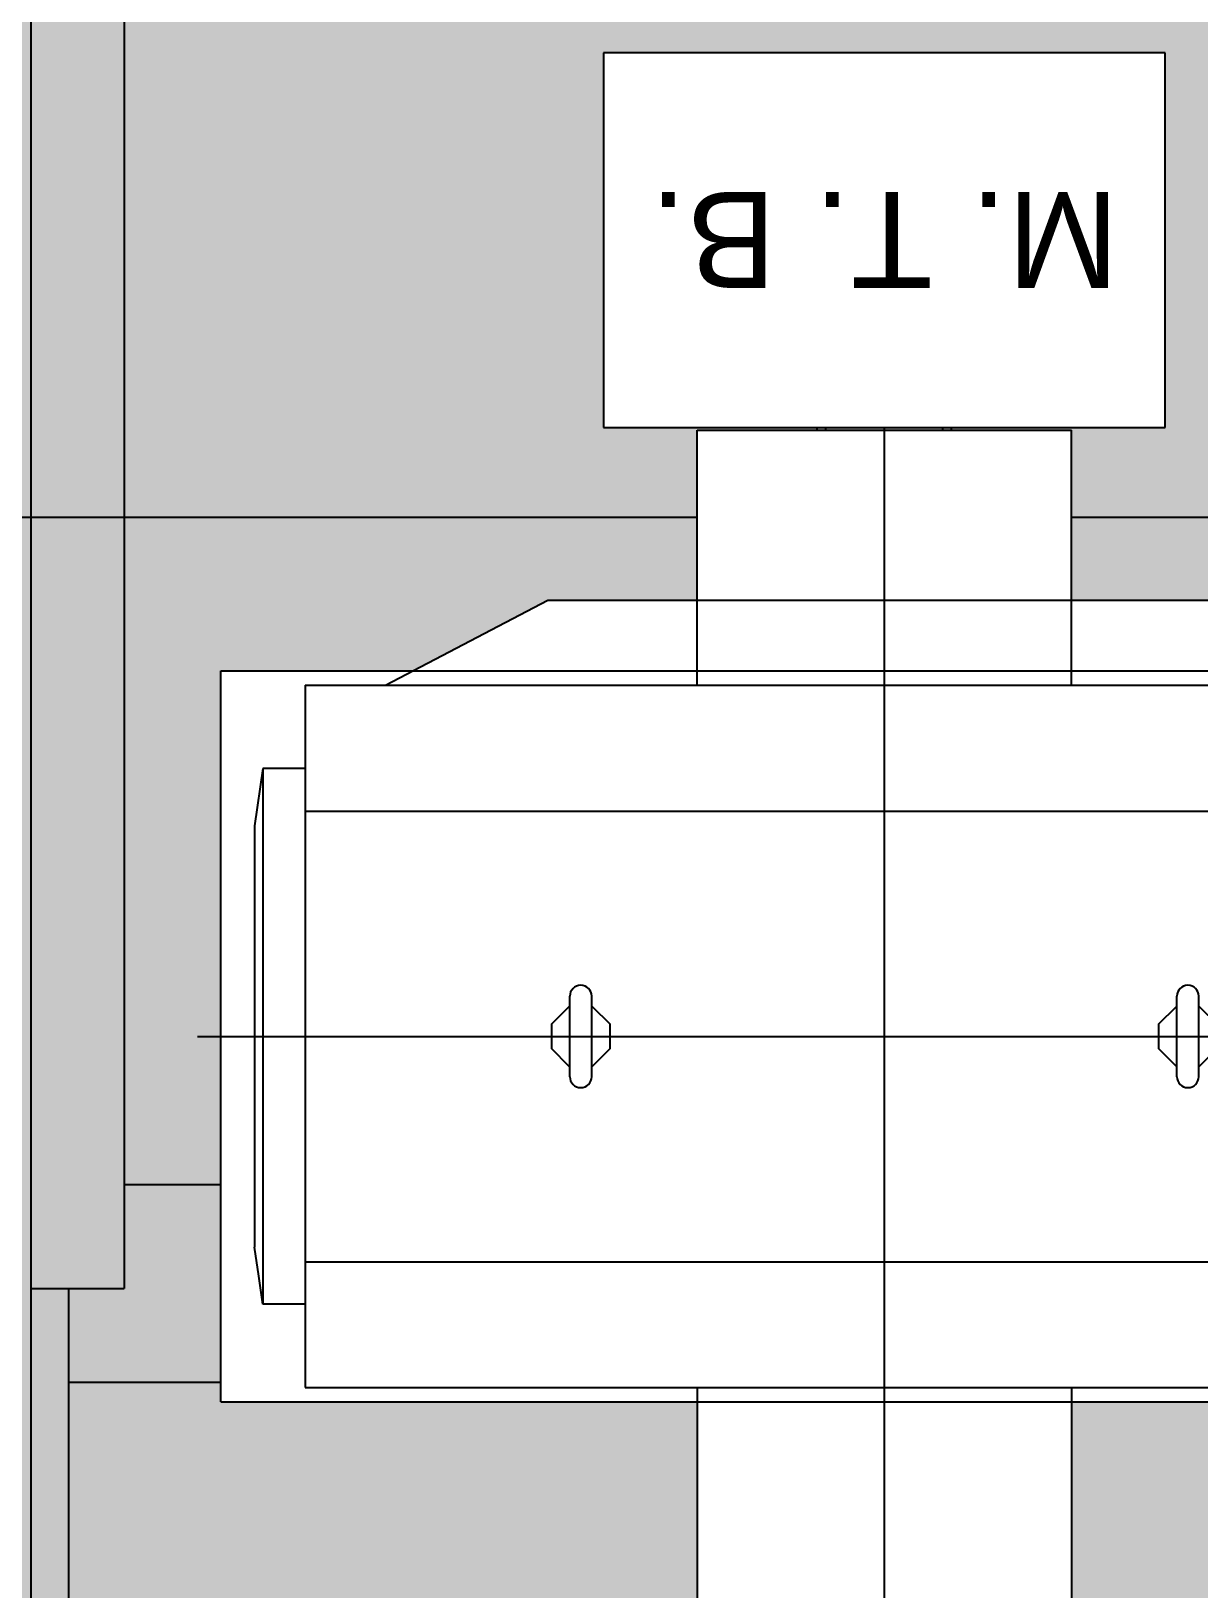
# Model space of a CAD drawing. Extents: x -18489 to 195597, y -1599 to 112111.
# Drawn here: x -14792.1 to -14665.5, y 2039.2 to 2208 of the extents above; entities that cross this region are included whole.
import ezdxf

# ---------------------------------------------------------------- set-up
doc = ezdxf.new("R2010")
doc.units = 0
doc.header["$LTSCALE"] = 100
for name, color, linetype in [('188K-SM-03-F10-MECH-EQ-Y2257103$0$0 Xref', 8, 'Continuous'), ('188K-SM-03-F10-MECH-EQ-Y2257103$0$M-EQU-FOUNDATION', 8, 'Continuous'), ('188K-SM-03-F10-MECH-EQ-Y2257103$0$Micron CUP L10 HVAC EQU$0$M-MECH-EQU', 136, 'Continuous'), ('188K-SM-03-F10-MECH-EQ-Y2257103$0$Micron CUP L10 HVAC EQU$0$M-PHASE1 AREA', 252, 'Continuous')]:
    doc.layers.add(name, color=color, linetype=linetype)
doc.styles.add('188K-SM-03-F10-MECH-EQ-Y2257103$0$Micron CUP L10 HVAC EQU$0$Standard', font='arial.ttf')

# ---------------------------------------------------------------- blocks, each defined once
blk = doc.blocks.new('188K-SM-03-F10-MECH-EQ-Y2257103$0$Micron CUP L10 HVAC EQU$0$A$C0c53ceb0')
at = {"layer": '188K-SM-03-F10-MECH-EQ-Y2257103$0$Micron CUP L10 HVAC EQU$0$M-PHASE1 AREA'}
for p, q in [((13510.46054, 10096.93438), (13510.46054, 13214.65005)), ((13611.15446, 13214.65005), (13611.15446, 11543.4106)), ((18509.19987, 12379.03032), (13383.58898, 12379.03032)), ((14162.47368, 12222.59024), (14412.2106, 12222.59024)), ((14162.47368, 12222.59024), (14162.47368, 11663.85609)), ((14412.2106, 12222.59024), (14412.2106, 11663.85609)), ((14162.47368, 12220.48001), (14412.2106, 12220.48001)), ((13611.15446, 11656.24174), (15203.21132, 11656.24174)), ((14162.47368, 11663.85609), (14412.2106, 11663.85609)), ((13510.46054, 11543.4106), (13611.15446, 11543.4106)), ((13551.05577, 11543.4106), (13551.05577, 10096.93438)), ((13551.05577, 11441.81762), (15168.21419, 11441.81762))]:
    blk.add_line(p, q, dxfattribs=at)
blk.add_wipeout([(15154.74577, 11420.48894), (14638.37854, 11420.48894), (14638.37854, 11159.76789), (14232.38955, 11159.76789), (14232.38955, 11420.48894), (13716.02232, 11420.48894), (13716.02232, 12212.67494), (13924.21636, 12212.67494), (14070.62832, 12289.17848), (14232.38955, 12289.17848), (14232.38955, 12473.39598), (14638.37854, 12473.39598), (14638.37854, 12289.17848), (14778.91507, 12289.17848), (14800.13977, 12289.17848), (14946.55173, 12212.67494), (15154.74577, 12212.67494), (15154.74577, 12069.47408), (15171.49282, 12063.8577), (15171.49282, 12133.76083), (15203.21071, 12133.76083), (15203.21071, 11499.40304), (15171.49282, 11499.40304), (15171.49282, 11569.30617), (15154.74577, 11563.68979)]).dxf.layer = '188K-SM-03-F10-MECH-EQ-Y2257103$0$Micron CUP L10 HVAC EQU$0$M-PHASE1 AREA'
for p, q in [((14435.38405, 12506.25572), (14435.38405, 11126.90815)), ((14362.4329, 12476.56777), (14508.33519, 12476.56777)), ((14362.4329, 12473.39598), (14362.4329, 12476.56777)), ((14371.94827, 12473.39598), (14371.94827, 12476.56777)), ((14498.81982, 12473.39598), (14498.81982, 12476.56777)), ((14508.33519, 12473.39598), (14508.33519, 12476.56777)), ((14232.38955, 12197.19661), (14232.38955, 12473.39598)), ((14232.38955, 12473.39598), (14638.37854, 12473.39598)), ((14638.37854, 12197.19661), (14638.37854, 12473.39598)), ((13894.59404, 12197.19661), (14070.62832, 12289.17848)), ((14070.62832, 12289.17848), (14232.38955, 12289.17848)), ((14232.38955, 12289.17848), (14638.37854, 12289.17848)), ((14638.37854, 12289.17848), (14800.13977, 12289.17848)), ((13716.02232, 11420.48894), (13716.02232, 12212.67494)), ((13716.02232, 12212.67494), (15154.74577, 12212.67494)), ((13807.36984, 12197.19661), (13807.36984, 11435.96727)), ((13807.36984, 12197.19661), (15063.39825, 12197.19661)), ((13761.69608, 12106.80062), (13752.56133, 12044.95074)), ((13761.69608, 12106.80062), (13761.69608, 11526.36325)), ((13807.36984, 12106.80062), (13761.69608, 12106.80062)), ((13807.36984, 12060.80968), (15063.39825, 12060.80968)), ((13752.56133, 12044.95074), (13752.56133, 11588.21313)), ((14094.41674, 11772.96984), (14094.41674, 11860.19403)), ((14118.20515, 11772.96984), (14118.20515, 11860.19403)), ((14752.56294, 11772.96984), (14752.56294, 11860.19403)), ((14776.35135, 11772.96984), (14776.35135, 11860.19403)), ((13690.64801, 11816.58194), (15336.42584, 11816.58194)), ((14118.20515, 11784.86405), (14119.44893, 11784.86405)), ((14776.35135, 11784.86405), (14777.59513, 11784.86405)), ((13757.21959, 11556.67286), (13752.56133, 11588.21313)), ((13807.36984, 11572.35419), (15063.39825, 11572.35419)), ((13761.6961, 11526.36325), (13757.21959, 11556.67286)), ((13807.36984, 11526.36325), (13761.69608, 11526.36325)), ((13807.36984, 11435.96727), (15063.39825, 11435.96727)), ((14232.38955, 11435.96727), (14232.38955, 11159.76789)), ((14638.37854, 11435.96727), (14638.37854, 11159.76789)), ((13716.02232, 11420.48894), (15154.74577, 11420.48894))]:
    blk.add_line(p, q, dxfattribs=at)
at = {"layer": '188K-SM-03-F10-MECH-EQ-Y2257103$0$Micron CUP L10 HVAC EQU$0$M-PHASE1 AREA', "flags": 128}
for points in [[(14094.41674, 11848.29982), (14093.17297, 11848.29982), (14074.59306, 11829.71992), (14074.59306, 11803.44396), (14093.17297, 11784.86405), (14094.41674, 11784.86405)], [(14119.44893, 11784.86405), (14138.02883, 11803.44396), (14138.02883, 11829.71992), (14119.44893, 11848.29982), (14118.20515, 11848.29982)], [(14752.56294, 11848.29982), (14751.31917, 11848.29982), (14732.73926, 11829.71992), (14732.73926, 11803.44396), (14751.31917, 11784.86405), (14752.56294, 11784.86405)], [(14777.59513, 11784.86405), (14796.17503, 11803.44396), (14796.17503, 11829.71992), (14777.59513, 11848.29982), (14776.35135, 11848.29982)]]:
    blk.add_lwpolyline(points, dxfattribs=at)
at = {"layer": '188K-SM-03-F10-MECH-EQ-Y2257103$0$Micron CUP L10 HVAC EQU$0$M-PHASE1 AREA'}
for centre, start, end in [((14106.31095, 11860.19403), 0, 180), ((14764.45715, 11860.19403), 0, 180), ((14106.31095, 11772.96984), 180, 0), ((14764.45715, 11772.96984), 180, 0)]:
    blk.add_arc(centre, 11.89421, start, end, dxfattribs=at)
blk.add_wipeout([(14739.87578, 12882.55675), (14130.89231, 12882.55675), (14130.89231, 12476.56777), (14739.87578, 12476.56777)]).dxf.layer = '188K-SM-03-F10-MECH-EQ-Y2257103$0$Micron CUP L10 HVAC EQU$0$M-PHASE1 AREA'
for p, q in [((14739.87578, 12882.55675), (14130.89231, 12882.55675)), ((14130.89231, 12882.55675), (14130.89231, 12476.56777)), ((14739.87578, 12476.56777), (14739.87578, 12882.55675)), ((14130.89231, 12476.56777), (14739.87578, 12476.56777))]:
    blk.add_line(p, q, dxfattribs=at)
at = {"layer": '188K-SM-03-F10-MECH-EQ-Y2257103$0$Micron CUP L10 HVAC EQU$0$M-PHASE1 AREA', "insert": (14435.38405, 12679.56226), "char_height": 104.034676, "attachment_point": 5, "rotation": 180, "style": '188K-SM-03-F10-MECH-EQ-Y2257103$0$Micron CUP L10 HVAC EQU$0$Standard'}
blk.add_mtext('M. T. B.', dxfattribs=at)
blk = doc.blocks.new('188K-SM-03-F10-MECH-EQ-Y2257103$0$Micron CUP L10 HVAC EQU')
at = {"layer": '188K-SM-03-F10-MECH-EQ-Y2257103$0$Micron CUP L10 HVAC EQU$0$M-MECH-EQU'}
blk.add_blockref('188K-SM-03-F10-MECH-EQ-Y2257103$0$Micron CUP L10 HVAC EQU$0$A$C0c53ceb0', (-206166.7, 2082.2), dxfattribs=at)
blk = doc.blocks.new('188K-SM-03-F10-MECH-EQ-Y2257103')
at = {"layer": '188K-SM-03-F10-MECH-EQ-Y2257103$0$M-EQU-FOUNDATION'}
h = blk.add_hatch(dxfattribs=at)
h.set_pattern_fill('AR-CONC', color=256, scale=0.1)
h.set_pattern_definition([(50, (4473.521, 709.199), (18.218467, -1.593909), [1.905, -20.955]), (355, (4473.521, 709.2), (-3.524342, 19.105685), [1.524, -16.764058]), (100.45144, (4475.04, 709.066), (14.694125, 17.511775), [1.619001, -17.809024]), (46.1842, (4473.521, 714.28), (27.107904, -4.204233), [2.8575, -31.4325]), (96.63556, (4475.78, 713.93), (23.740413, 24.742612), [2.428502, -26.71356]), (351.18415, (4473.52, 714.28), (23.740413, 24.742612), [2.285997, -25.145973]), (21, (4476.061, 713.009), (15.161439, -10.22652), [1.905, -20.955]), (326, (4476.061, 713.01), (6.180203, 18.418797), [1.524, -16.764]), (71.45144, (4477.325, 712.157), (21.341642, 8.192277), [1.619001, -17.808994]), (37.5, (4473.5214, 709.199), (0.3088603, 8.4555039), [0, -16.5608, 0, -17.018, 0, -16.8275]), (7.5, (4473.521, 709.199), (6.6819663, 10.0180575), [0, -9.7028, 0, -16.1798, 0, -6.4135]), (327.5, (4467.857, 709.199), (13.5590595, -0.5728744), [0, -6.35, 0, -19.812, 0, -26.289]), (317.5, (4465.317, 709.199), (14.812918, 2.542649), [0, -8.255, 0, -13.1572, 0, -18.669])])
h.paths.add_polyline_path([(-14928.15, 5602.46), (-14278.15, 5602.46), (-14278.15, 1902.46), (-14928.15, 1902.46)], flags=16)
h.paths.add_polyline_path([(-14933.15, 5607.46), (-14273.15, 5607.46), (-14273.15, 1897.46), (-14933.15, 1897.46)])
h = blk.add_hatch(dxfattribs=at)
h.set_pattern_fill('AR-CONC', color=256, scale=0.3)
h.set_pattern_definition([(50, (4473.52, 709.2), (54.6554, -4.78173), [5.715, -62.865]), (355, (4473.52, 709.2), (-10.57303, 57.31705), [4.572, -50.29218]), (100.45144, (4478.076, 708.8), (44.08237, 52.53533), [4.857, -53.42707]), (46.1842, (4473.52, 724.44), (81.32371, -12.6127), [8.5725, -94.2975]), (96.63556, (4480.3, 723.39), (71.22124, 74.22784), [7.2855, -80.14068]), (351.18415, (4473.52, 724.44), (71.22124, 74.22784), [6.858, -75.43792]), (21, (4481.14, 720.63), (45.48432, -30.67956), [5.715, -62.865]), (326, (4481.14, 720.63), (18.54061, 55.25639), [4.572, -50.292]), (71.45144, (4484.93, 718.07), (64.02493, 24.57683), [4.857, -53.42698]), (37.5, (4473.521, 709.2), (0.926581, 25.366512), [0, -49.6824, 0, -51.054, 0, -50.4825]), (7.5, (4473.52, 709.2), (20.0459, 30.054172), [0, -29.1084, 0, -48.5394, 0, -19.2405]), (327.5, (4456.529, 709.2), (40.677179, -1.718623), [0, -19.05, 0, -59.436, 0, -78.867]), (317.5, (4448.91, 709.2), (44.438754, 7.62795), [0, -24.765, 0, -39.4716, 0, -56.007])])
h.paths.add_polyline_path([(-14918.15, 5592.46), (-14288.15, 5592.46), (-14288.15, 1912.46), (-14918.15, 1912.46)])
at = {"layer": '188K-SM-03-F10-MECH-EQ-Y2257103$0$0 Xref', "xscale": 0.1, "yscale": 0.1, "zscale": 0.1}
blk.add_blockref('188K-SM-03-F10-MECH-EQ-Y2257103$0$Micron CUP L10 HVAC EQU', (4473.52, 709.2), dxfattribs=at)

msp = doc.modelspace()

# ---------------------------------------------------------------- block references
msp.add_blockref('188K-SM-03-F10-MECH-EQ-Y2257103', (0, 0))

doc.saveas('drawing.dxf')
